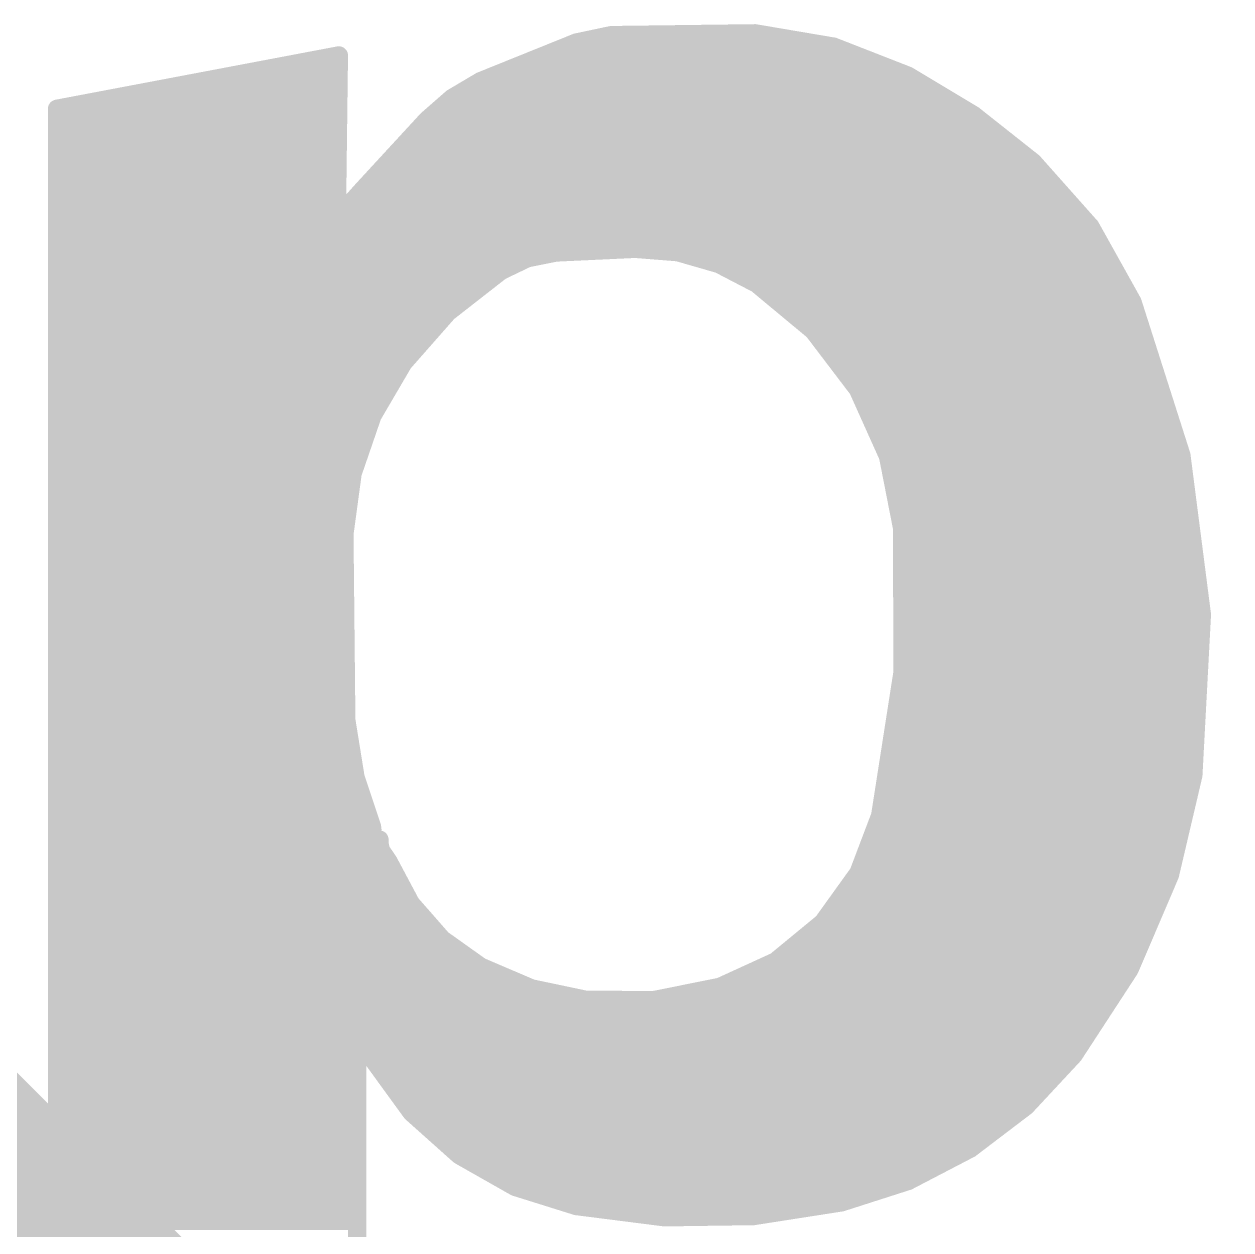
# Model space of a CAD drawing. Extents: x -15.6 to 82.7, y -6.5 to 54.7.
# Drawn here: x 28.154 to 29.818, y 44.209 to 45.872 of the extents above; entities that cross this region are included whole.
import ezdxf

# ---------------------------------------------------------------- set-up
doc = ezdxf.new("R2010")
doc.units = 0
doc.layers.add('1', color=12, linetype='CONTINUOUS')
doc.layers.add('21', color=41, linetype='CONTINUOUS')

msp = doc.modelspace()

# ---------------------------------------------------------------- linework, layer by layer
at = {"layer": '1', "const_width": 0.254}
msp.add_lwpolyline([(31.75, 40.64), (27.94, 44.45)], dxfattribs=at)
at = {"layer": '21', "const_width": 0.0254}
for points in [[(28.7833, 45.7937), (28.9154, 45.847)], [(28.9154, 45.847), (28.9636, 45.8572)], [(28.9154, 45.847), (29.2367, 45.847)], [(28.9636, 45.8572), (29.1617, 45.8597)], [(29.1617, 45.8597), (29.2702, 45.8413)], [(28.1991, 45.7556), (28.5877, 45.8292)], [(28.5877, 45.8292), (28.5852, 45.6286)], [(29.2702, 45.8413), (29.3726, 45.8013)], [(28.5476, 45.8216), (28.5876, 45.8216)], [(28.8524, 45.8216), (29.3207, 45.8216)], [(28.4135, 45.7962), (28.5873, 45.7962)], [(28.7895, 45.7962), (29.3811, 45.7962)], [(29.3726, 45.8013), (29.4628, 45.7472)], [(28.744, 45.7704), (28.7833, 45.7937)], [(28.2794, 45.7708), (28.587, 45.7708)], [(28.7096, 45.7403), (28.744, 45.7704)], [(28.7446, 45.7708), (29.4235, 45.7708)], [(28.1991, 43.6982), (28.1991, 45.7556)], [(28.1991, 45.7454), (28.5867, 45.7454)], [(28.7154, 45.7454), (29.4651, 45.7454)], [(29.4628, 45.7472), (29.5453, 45.6819)], [(28.6207, 45.6438), (28.7096, 45.7403)], [(28.1991, 45.72), (28.5863, 45.72)], [(28.6909, 45.72), (29.4972, 45.72)], [(28.1991, 45.6946), (28.586, 45.6946)], [(28.6675, 45.6946), (29.5293, 45.6946)], [(29.5453, 45.6819), (29.6244, 45.5929)], [(28.1991, 45.6692), (28.5857, 45.6692)], [(28.6441, 45.6692), (29.5566, 45.6692)], [(28.1991, 45.6438), (28.5854, 45.6438)], [(28.5852, 45.6286), (28.5928, 45.6209)], [(28.5979, 45.6184), (28.6207, 45.6438)], [(28.6207, 45.6438), (29.5792, 45.6438)], [(28.1991, 45.6184), (28.5979, 45.6184)], [(28.5928, 45.6209), (28.5979, 45.6184)], [(28.5979, 45.6184), (29.6018, 45.6184)], [(28.1991, 45.593), (29.6243, 45.593)], [(29.6244, 45.5929), (29.6824, 45.4889)], [(28.1991, 45.5676), (29.6385, 45.5676)], [(28.9966, 45.5625), (28.8874, 45.5574)], [(29.0554, 45.5578), (28.9966, 45.5625)], [(28.8477, 45.5495), (28.8112, 45.532)], [(28.8874, 45.5574), (28.8477, 45.5495)], [(29.112, 45.5415), (29.0554, 45.5578)], [(28.1991, 45.5422), (28.8325, 45.5422)], [(28.8112, 45.532), (28.738, 45.4748)], [(29.1095, 45.5422), (29.6527, 45.5422)], [(29.1643, 45.5143), (29.112, 45.5415)], [(28.1991, 45.5168), (28.7917, 45.5168)], [(29.1595, 45.5168), (29.6668, 45.5168)], [(29.2424, 45.4494), (29.1643, 45.5143)], [(28.1991, 45.4914), (28.7592, 45.4914)], [(29.1919, 45.4914), (29.681, 45.4914)], [(29.6824, 45.4889), (29.7498, 45.2776)], [(28.1991, 45.466), (28.7302, 45.466)], [(28.738, 45.4748), (28.6766, 45.405)], [(29.2225, 45.466), (29.6897, 45.466)], [(29.3038, 45.3686), (29.2424, 45.4494)], [(28.1991, 45.4406), (28.7079, 45.4406)], [(29.2491, 45.4406), (29.6978, 45.4406)], [(28.1991, 45.4152), (28.6856, 45.4152)], [(29.2684, 45.4152), (29.7059, 45.4152)], [(28.6766, 45.405), (28.634, 45.3322)], [(28.1991, 45.3898), (28.6677, 45.3898)], [(29.2877, 45.3898), (29.714, 45.3898)], [(28.1991, 45.3644), (28.6529, 45.3644)], [(29.3454, 45.276), (29.3038, 45.3686)], [(29.3057, 45.3644), (29.7221, 45.3644)], [(28.1991, 45.339), (28.638, 45.339)], [(28.634, 45.3322), (28.6066, 45.2524)], [(29.3171, 45.339), (29.7302, 45.339)], [(28.1991, 45.3136), (28.6276, 45.3136)], [(29.3285, 45.3136), (29.7383, 45.3136)], [(28.1991, 45.2882), (28.6189, 45.2882)], [(29.3399, 45.2882), (29.7464, 45.2882)], [(28.1991, 45.2628), (28.6102, 45.2628)], [(29.3649, 45.1764), (29.3454, 45.276)], [(29.3479, 45.2628), (29.7517, 45.2628)], [(29.7498, 45.2776), (29.7781, 45.0576)], [(28.6066, 45.2524), (28.5953, 45.1688)], [(28.1991, 45.2374), (28.6045, 45.2374)], [(29.3529, 45.2374), (29.755, 45.2374)], [(28.1991, 45.212), (28.6011, 45.212)], [(29.3579, 45.212), (29.7582, 45.212)], [(28.1991, 45.1866), (28.5977, 45.1866)], [(29.3629, 45.1866), (29.7615, 45.1866)], [(28.5953, 45.1688), (28.5979, 44.9123)], [(29.3652, 44.9771), (29.3649, 45.1764)], [(28.1991, 45.1612), (28.5954, 45.1612)], [(29.3649, 45.1612), (29.7648, 45.1612)], [(28.1991, 45.1358), (28.5956, 45.1358)], [(29.365, 45.1358), (29.768, 45.1358)], [(28.1991, 45.1104), (28.5959, 45.1104)], [(29.365, 45.1104), (29.7713, 45.1104)], [(28.1991, 45.085), (28.5961, 45.085)], [(29.3651, 45.085), (29.7746, 45.085)], [(28.1991, 45.0596), (28.5964, 45.0596)], [(29.3651, 45.0596), (29.7778, 45.0596)], [(29.7781, 45.0576), (29.7663, 44.8361)], [(28.1991, 45.0342), (28.5967, 45.0342)], [(29.3651, 45.0342), (29.7768, 45.0342)], [(28.1991, 45.0088), (28.5969, 45.0088)], [(29.3652, 45.0088), (29.7755, 45.0088)], [(28.1991, 44.9834), (28.5972, 44.9834)], [(29.3652, 44.9834), (29.7741, 44.9834)], [(29.3345, 44.7802), (29.3652, 44.9771)], [(28.1991, 44.958), (28.5974, 44.958)], [(29.3622, 44.958), (29.7728, 44.958)], [(28.1991, 44.9326), (28.5977, 44.9326)], [(29.3583, 44.9326), (29.7714, 44.9326)], [(28.5979, 44.9123), (28.6106, 44.8335)], [(28.1991, 44.9072), (28.5987, 44.9072)], [(29.3543, 44.9072), (29.7701, 44.9072)], [(28.1991, 44.8818), (28.6028, 44.8818)], [(29.3504, 44.8818), (29.7687, 44.8818)], [(28.1991, 44.8564), (28.6069, 44.8564)], [(29.3464, 44.8564), (29.7674, 44.8564)], [(28.1991, 44.831), (28.6114, 44.831)], [(28.6106, 44.8335), (28.6334, 44.765)], [(29.3424, 44.831), (29.7651, 44.831)], [(29.7663, 44.8361), (29.734, 44.6985)], [(28.1991, 44.8056), (28.6199, 44.8056)], [(29.3385, 44.8056), (29.7591, 44.8056)], [(28.1991, 44.7802), (28.6283, 44.7802)], [(29.3046, 44.7013), (29.3345, 44.7802)], [(29.3345, 44.7802), (29.7532, 44.7802)], [(28.6334, 44.765), (28.6339, 44.7613)], [(28.1991, 44.7548), (28.6258, 44.7548)], [(28.6258, 44.7548), (28.6131, 44.7548)], [(28.6131, 44.7548), (28.6131, 43.3248)], [(28.6295, 44.7554), (28.6258, 44.7548)], [(28.6325, 44.7578), (28.6295, 44.7554)], [(28.6339, 44.7613), (28.6325, 44.7578)], [(28.636, 44.7396), (28.6436, 44.7472)], [(28.6436, 44.7472), (28.6436, 44.7421)], [(29.3249, 44.7548), (29.7472, 44.7548)], [(28.1991, 44.7294), (28.6131, 44.7294)], [(28.636, 44.4424), (28.636, 44.7396)], [(28.636, 44.7294), (28.6477, 44.7294)], [(28.6436, 44.7421), (28.6456, 44.7324)], [(28.6456, 44.7324), (28.6512, 44.7243)], [(29.3152, 44.7294), (29.7413, 44.7294)], [(28.6512, 44.7243), (28.6563, 44.7167)], [(28.6563, 44.7167), (28.687, 44.659)], [(28.1991, 44.704), (28.6131, 44.704)], [(28.636, 44.704), (28.663, 44.704)], [(29.2554, 44.6328), (29.3046, 44.7013)], [(29.3056, 44.704), (29.7353, 44.704)], [(29.734, 44.6985), (29.6784, 44.5684)], [(28.1991, 44.6786), (28.6131, 44.6786)], [(28.636, 44.6786), (28.6765, 44.6786)], [(29.2883, 44.6786), (29.7255, 44.6786)], [(28.1991, 44.6532), (28.6131, 44.6532)], [(28.636, 44.6532), (28.692, 44.6532)], [(28.687, 44.659), (28.7301, 44.6098)], [(29.27, 44.6532), (29.7147, 44.6532)], [(29.1902, 44.5791), (29.2554, 44.6328)], [(28.1991, 44.6278), (28.6131, 44.6278)], [(28.636, 44.6278), (28.7143, 44.6278)], [(29.2493, 44.6278), (29.7038, 44.6278)], [(28.1991, 44.6024), (28.6131, 44.6024)], [(28.636, 44.6024), (28.7405, 44.6024)], [(28.7301, 44.6098), (28.7833, 44.5719)], [(29.2185, 44.6024), (29.6929, 44.6024)], [(28.1991, 44.577), (28.6131, 44.577)], [(28.636, 44.577), (28.7761, 44.577)], [(28.7833, 44.5719), (28.8534, 44.5419)], [(29.1135, 44.544), (29.1902, 44.5791)], [(29.1856, 44.577), (29.6821, 44.577)], [(29.6784, 44.5684), (29.6012, 44.45)], [(28.1991, 44.5516), (28.6131, 44.5516)], [(28.636, 44.5516), (28.8307, 44.5516)], [(29.1301, 44.5516), (29.6674, 44.5516)], [(28.8534, 44.5419), (28.9281, 44.5262)], [(29.0217, 44.5256), (29.1135, 44.544)], [(28.1991, 44.5262), (28.6131, 44.5262)], [(28.636, 44.5262), (28.9281, 44.5262)], [(28.9281, 44.5262), (29.0217, 44.5256)], [(29.0247, 44.5262), (29.6509, 44.5262)], [(28.1991, 44.5008), (28.6131, 44.5008)], [(28.636, 44.5008), (29.6343, 44.5008)], [(28.1991, 44.4754), (28.6131, 44.4754)], [(28.636, 44.4754), (29.6178, 44.4754)], [(28.1991, 44.45), (28.6131, 44.45)], [(28.636, 44.45), (29.6012, 44.45)], [(29.6012, 44.45), (29.5354, 44.3793)], [(28.688, 44.3708), (28.636, 44.4424)], [(28.1991, 44.4246), (28.6131, 44.4246)], [(28.6489, 44.4246), (29.5776, 44.4246)], [(28.1991, 44.3992), (28.6131, 44.3992)], [(28.6674, 44.3992), (29.5539, 44.3992)], [(28.1991, 44.3738), (28.6131, 44.3738)], [(28.6858, 44.3738), (29.5281, 44.3738)], [(28.754, 44.3118), (28.688, 44.3708)], [(29.5354, 44.3793), (29.4586, 44.3209)], [(28.1991, 44.3484), (28.6131, 44.3484)], [(28.7131, 44.3484), (29.4948, 44.3484)], [(28.1991, 44.323), (28.6131, 44.323)], [(28.7415, 44.323), (29.4614, 44.323)], [(29.4586, 44.3209), (29.373, 44.2763)], [(28.1991, 44.2976), (28.6131, 44.2976)], [(28.831, 44.2681), (28.754, 44.3118)], [(28.7791, 44.2976), (29.414, 44.2976)], [(28.1991, 44.2722), (28.6131, 44.2722)], [(28.8238, 44.2722), (29.3604, 44.2722)], [(28.9154, 44.2417), (28.831, 44.2681)], [(29.373, 44.2763), (29.2811, 44.2468)], [(28.1991, 44.2468), (28.6131, 44.2468)], [(28.8991, 44.2468), (29.2811, 44.2468)], [(29.2811, 44.2468), (29.1598, 44.2279)], [(29.0371, 44.2262), (28.9154, 44.2417)], [(28.1991, 44.2214), (28.6131, 44.2214)], [(29.1598, 44.2279), (29.0371, 44.2262)]]:
    msp.add_lwpolyline(points, dxfattribs=at)
at = {"layer": '21', "const_width": 0.0127}
for points in [[(28.9141, 45.8532, 1), (28.9167, 45.8408)], [(28.9154, 45.8533, 1), (28.9154, 45.8407)], [(28.9178, 45.8411, 1), (28.913, 45.8529)], [(28.9635, 45.8635, 1), (28.9637, 45.8509)], [(28.9649, 45.851, 1), (28.9623, 45.8634)], [(29.1628, 45.866, 1), (29.1606, 45.8534)], [(29.1618, 45.8534, 1), (29.1616, 45.866)], [(29.2367, 45.8407, 1), (29.2367, 45.8533)], [(28.594, 45.8291, 1), (28.5814, 45.8293)], [(28.5889, 45.823, 1), (28.5865, 45.8354)], [(29.2725, 45.8473, 1), (29.2678, 45.8354)], [(29.2691, 45.8351, 1), (29.2712, 45.8476)], [(28.5476, 45.828, 1), (28.5476, 45.8153)], [(28.5876, 45.8153, 1), (28.5876, 45.828)], [(28.8524, 45.828, 1), (28.8524, 45.8153)], [(29.3207, 45.8153, 1), (29.3207, 45.828)], [(28.4135, 45.8025, 1), (28.4135, 45.7899)], [(28.5873, 45.7899, 1), (28.5873, 45.8025)], [(28.7895, 45.8025, 1), (28.7895, 45.7899)], [(29.3759, 45.8067, 1), (29.3693, 45.7959)], [(29.3703, 45.7954, 1), (29.3749, 45.8072)], [(29.3811, 45.7899, 1), (29.3811, 45.8025)], [(28.7809, 45.7996, 1), (28.7857, 45.7878)], [(28.7865, 45.7882, 1), (28.7801, 45.7992)], [(28.2794, 45.7771, 1), (28.2794, 45.7645)], [(28.587, 45.7645, 1), (28.587, 45.7771)], [(28.7407, 45.7759, 1), (28.7472, 45.765)], [(28.7446, 45.7771, 1), (28.7446, 45.7645)], [(28.7481, 45.7657, 1), (28.7398, 45.7752)], [(29.4235, 45.7645, 1), (29.4235, 45.7771)], [(28.2055, 45.7556, 1), (28.1928, 45.7556)], [(28.1979, 45.7618, 1), (28.2003, 45.7494)], [(28.1991, 45.7518, 1), (28.1991, 45.7391)], [(28.5867, 45.7391, 1), (28.5867, 45.7518)], [(28.7154, 45.7518, 1), (28.7154, 45.7391)], [(29.4668, 45.7522, 1), (29.4589, 45.7422)], [(29.4596, 45.7418, 1), (29.4661, 45.7527)], [(29.4651, 45.7391, 1), (29.4651, 45.7518)], [(28.7054, 45.7451, 1), (28.7138, 45.7355)], [(28.7143, 45.736, 1), (28.7049, 45.7446)], [(28.1991, 45.7263, 1), (28.1991, 45.7137)], [(28.5863, 45.7137, 1), (28.5863, 45.7263)], [(28.6909, 45.7263, 1), (28.6909, 45.7137)], [(29.4972, 45.7137, 1), (29.4972, 45.7263)], [(28.1991, 45.7009, 1), (28.1991, 45.6883)], [(28.586, 45.6883, 1), (28.586, 45.7009)], [(28.6675, 45.7009, 1), (28.6675, 45.6883)], [(29.5293, 45.6883, 1), (29.5293, 45.7009)], [(29.55, 45.6861, 1), (29.5406, 45.6777)], [(29.5414, 45.6769, 1), (29.5492, 45.6869)], [(28.1991, 45.6756, 1), (28.1991, 45.6629)], [(28.5857, 45.6629, 1), (28.5857, 45.6756)], [(28.6441, 45.6756, 1), (28.6441, 45.6629)], [(29.5566, 45.6629, 1), (29.5566, 45.6756)], [(28.1991, 45.6501, 1), (28.1991, 45.6375)], [(28.5897, 45.6331, 1), (28.5807, 45.6241)], [(28.5854, 45.6375, 1), (28.5854, 45.6501)], [(28.6207, 45.6501, 1), (28.6207, 45.6375)], [(28.616, 45.6481, 1), (28.6254, 45.6395)], [(28.6254, 45.6396, 1), (28.616, 45.648)], [(29.5792, 45.6375, 1), (29.5792, 45.6501)], [(28.1991, 45.6247, 1), (28.1991, 45.6121)], [(28.5789, 45.6287, 1), (28.5915, 45.6285)], [(28.5956, 45.6266, 1), (28.59, 45.6152)], [(28.5883, 45.6164, 1), (28.5973, 45.6254)], [(28.5979, 45.6247, 1), (28.5979, 45.6121)], [(28.5932, 45.6226, 1), (28.6026, 45.6142)], [(28.5951, 45.6127, 1), (28.6007, 45.6241)], [(28.5979, 45.6121, 1), (28.5979, 45.6247)], [(29.6018, 45.6121, 1), (29.6018, 45.6247)], [(28.1991, 45.5994, 1), (28.1991, 45.5867)], [(29.63, 45.596, 1), (29.6189, 45.5898)], [(29.6197, 45.5887, 1), (29.6292, 45.5971)], [(29.6243, 45.5867, 1), (29.6243, 45.5994)], [(28.1991, 45.5739, 1), (28.1991, 45.5613)], [(28.9971, 45.5688, 1), (28.9961, 45.5562)], [(28.9969, 45.5562, 1), (28.9963, 45.5688)], [(29.6385, 45.5613, 1), (29.6385, 45.5739)], [(28.8465, 45.5557, 1), (28.849, 45.5432)], [(28.8505, 45.5437, 1), (28.845, 45.5552)], [(28.8871, 45.5637, 1), (28.8877, 45.5511)], [(28.8886, 45.5512, 1), (28.8862, 45.5636)], [(29.0571, 45.5639, 1), (29.0536, 45.5517)], [(29.0548, 45.5514, 1), (29.0559, 45.5641)], [(28.1991, 45.5485, 1), (28.1991, 45.5359)], [(28.8085, 45.5377, 1), (28.8139, 45.5263)], [(28.8151, 45.527, 1), (28.8073, 45.537)], [(28.8325, 45.5359, 1), (28.8325, 45.5485)], [(29.1095, 45.5485, 1), (29.1095, 45.5359)], [(29.1149, 45.5471, 1), (29.1091, 45.5358)], [(29.1102, 45.5354, 1), (29.1138, 45.5476)], [(29.6527, 45.5359, 1), (29.6527, 45.5485)], [(28.1991, 45.5232, 1), (28.1991, 45.5105)], [(28.7917, 45.5105, 1), (28.7917, 45.5232)], [(29.1595, 45.5232, 1), (29.1595, 45.5105)], [(29.1684, 45.5192, 1), (29.1602, 45.5094)], [(29.1614, 45.5087, 1), (29.1672, 45.5199)], [(29.6668, 45.5105, 1), (29.6668, 45.5232)], [(28.1991, 45.4977, 1), (28.1991, 45.4851)], [(28.7592, 45.4851, 1), (28.7592, 45.4977)], [(29.1919, 45.4977, 1), (29.1919, 45.4851)], [(29.6884, 45.4908, 1), (29.6764, 45.487)], [(29.6769, 45.4858, 1), (29.6879, 45.492)], [(29.681, 45.4851, 1), (29.681, 45.4977)], [(28.1991, 45.4723, 1), (28.1991, 45.4597)], [(28.7302, 45.4597, 1), (28.7302, 45.4723)], [(28.734, 45.4798, 1), (28.7419, 45.4698)], [(28.7427, 45.4706, 1), (28.7332, 45.479)], [(29.2225, 45.4723, 1), (29.2225, 45.4597)], [(29.6897, 45.4597, 1), (29.6897, 45.4723)], [(29.2474, 45.4533, 1), (29.2373, 45.4456)], [(29.2383, 45.4446, 1), (29.2464, 45.4543)], [(28.1991, 45.447, 1), (28.1991, 45.4343)], [(28.7079, 45.4343, 1), (28.7079, 45.447)], [(29.2491, 45.447, 1), (29.2491, 45.4343)], [(29.6978, 45.4343, 1), (29.6978, 45.447)], [(28.1991, 45.4215, 1), (28.1991, 45.4089)], [(28.6856, 45.4089, 1), (28.6856, 45.4215)], [(29.2684, 45.4215, 1), (29.2684, 45.4089)], [(29.7059, 45.4089, 1), (29.7059, 45.4215)], [(28.6718, 45.4092, 1), (28.6814, 45.4008)], [(28.6821, 45.4018, 1), (28.6711, 45.4082)], [(28.1991, 45.3961, 1), (28.1991, 45.3835)], [(28.6677, 45.3835, 1), (28.6677, 45.3961)], [(29.2877, 45.3961, 1), (29.2877, 45.3835)], [(29.714, 45.3835, 1), (29.714, 45.3961)], [(28.1991, 45.3708, 1), (28.1991, 45.3581)], [(28.6529, 45.3581, 1), (28.6529, 45.3708)], [(29.3096, 45.3712, 1), (29.298, 45.366)], [(29.2987, 45.3648, 1), (29.3089, 45.3725)], [(29.3057, 45.3708, 1), (29.3057, 45.3581)], [(29.7221, 45.3581, 1), (29.7221, 45.3708)], [(28.1991, 45.3453, 1), (28.1991, 45.3327)], [(28.6285, 45.3354, 1), (28.6395, 45.329)], [(28.64, 45.3301, 1), (28.628, 45.3342)], [(28.638, 45.3327, 1), (28.638, 45.3453)], [(29.3171, 45.3453, 1), (29.3171, 45.3327)], [(29.7302, 45.3327, 1), (29.7302, 45.3453)], [(28.1991, 45.3199, 1), (28.1991, 45.3073)], [(28.6276, 45.3073, 1), (28.6276, 45.3199)], [(29.3285, 45.3199, 1), (29.3285, 45.3073)], [(29.7383, 45.3073, 1), (29.7383, 45.3199)], [(28.1991, 45.2946, 1), (28.1991, 45.2819)], [(28.6189, 45.2819, 1), (28.6189, 45.2946)], [(29.3399, 45.2946, 1), (29.3399, 45.2819)], [(29.7464, 45.2819, 1), (29.7464, 45.2946)], [(28.1991, 45.2692, 1), (28.1991, 45.2565)], [(28.6102, 45.2565, 1), (28.6102, 45.2692)], [(29.3516, 45.2772, 1), (29.3391, 45.2748)], [(29.3396, 45.2734, 1), (29.3511, 45.2786)], [(29.3479, 45.2692, 1), (29.3479, 45.2565)], [(29.7561, 45.2784, 1), (29.7435, 45.2768)], [(29.7438, 45.2757, 1), (29.7559, 45.2795)], [(29.7517, 45.2565, 1), (29.7517, 45.2692)], [(28.6129, 45.2516, 1), (28.6003, 45.2533)], [(28.6006, 45.2545, 1), (28.6126, 45.2503)], [(28.1991, 45.2437, 1), (28.1991, 45.2311)], [(28.6045, 45.2311, 1), (28.6045, 45.2437)], [(29.3529, 45.2437, 1), (29.3529, 45.2311)], [(29.755, 45.2311, 1), (29.755, 45.2437)], [(28.1991, 45.2184, 1), (28.1991, 45.2057)], [(28.6011, 45.2057, 1), (28.6011, 45.2184)], [(29.3579, 45.2184, 1), (29.3579, 45.2057)], [(29.7582, 45.2057, 1), (29.7582, 45.2184)], [(28.1991, 45.193, 1), (28.1991, 45.1803)], [(28.5977, 45.1803, 1), (28.5977, 45.193)], [(29.3629, 45.193, 1), (29.3629, 45.1803)], [(29.7615, 45.1803, 1), (29.7615, 45.193)], [(28.6016, 45.1689, 1), (28.589, 45.1687)], [(28.589, 45.1696, 1), (28.6016, 45.168)], [(29.3712, 45.1764, 1), (29.3586, 45.1764)], [(29.3587, 45.1752, 1), (29.3711, 45.1776)], [(28.1991, 45.1675, 1), (28.1991, 45.1549)], [(28.5954, 45.1549, 1), (28.5954, 45.1675)], [(29.3649, 45.1675, 1), (29.3649, 45.1549)], [(29.7648, 45.1549, 1), (29.7648, 45.1675)], [(28.1991, 45.1422, 1), (28.1991, 45.1295)], [(28.5956, 45.1295, 1), (28.5956, 45.1422)], [(29.365, 45.1422, 1), (29.365, 45.1295)], [(29.768, 45.1295, 1), (29.768, 45.1422)], [(28.1991, 45.1168, 1), (28.1991, 45.1041)], [(28.5959, 45.1041, 1), (28.5959, 45.1168)], [(29.365, 45.1168, 1), (29.365, 45.1041)], [(29.7713, 45.1041, 1), (29.7713, 45.1168)], [(28.1991, 45.0913, 1), (28.1991, 45.0787)], [(28.5961, 45.0787, 1), (28.5961, 45.0913)], [(29.3651, 45.0913, 1), (29.3651, 45.0787)], [(29.7746, 45.0787, 1), (29.7746, 45.0913)], [(28.1991, 45.066, 1), (28.1991, 45.0533)], [(28.5964, 45.0533, 1), (28.5964, 45.066)], [(29.3651, 45.066, 1), (29.3651, 45.0533)], [(29.7844, 45.0573, 1), (29.7717, 45.0579)], [(29.7718, 45.0568, 1), (29.7844, 45.0584)], [(29.7778, 45.0533, 1), (29.7778, 45.066)], [(28.1991, 45.0406, 1), (28.1991, 45.0279)], [(28.5967, 45.0279, 1), (28.5967, 45.0406)], [(29.3651, 45.0406, 1), (29.3651, 45.0279)], [(29.7768, 45.0279, 1), (29.7768, 45.0406)], [(28.1991, 45.0151, 1), (28.1991, 45.0025)], [(28.5969, 45.0025, 1), (28.5969, 45.0151)], [(29.3652, 45.0151, 1), (29.3652, 45.0025)], [(29.7755, 45.0025, 1), (29.7755, 45.0151)], [(28.1991, 44.9898, 1), (28.1991, 44.9771)], [(28.5972, 44.9771, 1), (28.5972, 44.9898)], [(29.3652, 44.9898, 1), (29.3652, 44.9771)], [(29.7741, 44.9771, 1), (29.7741, 44.9898)], [(29.3589, 44.9771, 1), (29.3716, 44.9771)], [(29.3715, 44.9761, 1), (29.359, 44.9781)], [(28.1991, 44.9644, 1), (28.1991, 44.9517)], [(28.5974, 44.9517, 1), (28.5974, 44.9644)], [(29.3622, 44.9644, 1), (29.3622, 44.9517)], [(29.7728, 44.9517, 1), (29.7728, 44.9644)], [(28.1991, 44.9389, 1), (28.1991, 44.9263)], [(28.5977, 44.9263, 1), (28.5977, 44.9389)], [(29.3583, 44.9389, 1), (29.3583, 44.9263)], [(29.7714, 44.9263, 1), (29.7714, 44.9389)], [(28.6042, 44.9133, 1), (28.5916, 44.9113)], [(28.1991, 44.9136, 1), (28.1991, 44.9009)], [(28.5916, 44.9122, 1), (28.6042, 44.9124)], [(28.5987, 44.9009, 1), (28.5987, 44.9136)], [(29.3543, 44.9136, 1), (29.3543, 44.9009)], [(29.7701, 44.9009, 1), (29.7701, 44.9136)], [(28.1991, 44.8882, 1), (28.1991, 44.8755)], [(28.6028, 44.8755, 1), (28.6028, 44.8882)], [(29.3504, 44.8882, 1), (29.3504, 44.8755)], [(29.7687, 44.8755, 1), (29.7687, 44.8882)], [(28.1991, 44.8627, 1), (28.1991, 44.8501)], [(28.6069, 44.8501, 1), (28.6069, 44.8627)], [(29.3464, 44.8627, 1), (29.3464, 44.8501)], [(29.7674, 44.8501, 1), (29.7674, 44.8627)], [(28.1991, 44.8374, 1), (28.1991, 44.8247)], [(28.6166, 44.8355, 1), (28.6046, 44.8315)], [(28.6114, 44.8247, 1), (28.6114, 44.8374)], [(29.3424, 44.8374, 1), (29.3424, 44.8247)], [(29.76, 44.8364, 1), (29.7726, 44.8358)], [(29.7725, 44.8346, 1), (29.7601, 44.8376)], [(29.7651, 44.8247, 1), (29.7651, 44.8374)], [(28.6043, 44.8325, 1), (28.6169, 44.8345)], [(28.1991, 44.812, 1), (28.1991, 44.7993)], [(28.6199, 44.7993, 1), (28.6199, 44.812)], [(29.3385, 44.812, 1), (29.3385, 44.7993)], [(29.7591, 44.7993, 1), (29.7591, 44.812)], [(28.1991, 44.7865, 1), (28.1991, 44.7739)], [(28.6283, 44.7739, 1), (28.6283, 44.7865)], [(29.3345, 44.7865, 1), (29.3345, 44.7739)], [(29.3404, 44.7779, 1), (29.3286, 44.7825)], [(29.7532, 44.7739, 1), (29.7532, 44.7865)], [(28.6397, 44.7658, 1), (28.6271, 44.7642)], [(29.3282, 44.7812, 1), (29.3408, 44.7792)], [(28.1991, 44.7612, 1), (28.1991, 44.7485)], [(28.6131, 44.7612, 1), (28.6131, 44.7485)], [(28.6195, 44.7548, 1), (28.6068, 44.7548)], [(28.6248, 44.7611, 1), (28.6268, 44.7485)], [(28.6256, 44.7604, 1), (28.6335, 44.7504)], [(28.6258, 44.7485, 1), (28.6258, 44.7612)], [(28.6258, 44.7485, 1), (28.6258, 44.7612)], [(28.6266, 44.7601, 1), (28.6384, 44.7554)], [(28.6274, 44.763, 1), (28.6394, 44.767)], [(28.6276, 44.7604, 1), (28.6402, 44.7621)], [(28.6398, 44.7589, 1), (28.628, 44.7636)], [(28.6364, 44.7528, 1), (28.6285, 44.7627)], [(28.6305, 44.7491, 1), (28.6285, 44.7617)], [(28.65, 44.7472, 1), (28.6373, 44.7472)], [(28.6481, 44.7427, 1), (28.6391, 44.7517)], [(29.3249, 44.7612, 1), (29.3249, 44.7485)], [(29.7472, 44.7485, 1), (29.7472, 44.7612)], [(28.1991, 44.7358, 1), (28.1991, 44.7231)], [(28.6131, 44.7231, 1), (28.6131, 44.7358)], [(28.6424, 44.7396, 1), (28.6297, 44.7396)], [(28.6315, 44.7441, 1), (28.6405, 44.7351)], [(28.636, 44.7358, 1), (28.636, 44.7231)], [(28.6498, 44.7434, 1), (28.6374, 44.7408)], [(28.6373, 44.7421, 1), (28.65, 44.7421)], [(28.6508, 44.736, 1), (28.6404, 44.7288)], [(28.6477, 44.7231, 1), (28.6477, 44.7358)], [(29.3152, 44.7358, 1), (29.3152, 44.7231)], [(29.7413, 44.7231, 1), (29.7413, 44.7358)], [(28.6394, 44.7312, 1), (28.6518, 44.7337)], [(28.6565, 44.7278, 1), (28.6459, 44.7208)], [(28.646, 44.7207, 1), (28.6564, 44.7279)], [(28.6619, 44.7197, 1), (28.6507, 44.7137)], [(28.651, 44.7132, 1), (28.6616, 44.7202)], [(28.1991, 44.7103, 1), (28.1991, 44.6977)], [(28.6131, 44.6977, 1), (28.6131, 44.7103)], [(28.636, 44.7103, 1), (28.636, 44.6977)], [(28.663, 44.6977, 1), (28.663, 44.7103)], [(29.2986, 44.7036, 1), (29.3105, 44.6991)], [(29.3056, 44.7103, 1), (29.3056, 44.6977)], [(29.3097, 44.6976, 1), (29.2994, 44.705)], [(29.7398, 44.696, 1), (29.7282, 44.7009)], [(29.7353, 44.6977, 1), (29.7353, 44.7103)], [(29.7278, 44.6999, 1), (29.7402, 44.697)], [(28.1991, 44.685, 1), (28.1991, 44.6723)], [(28.6131, 44.6723, 1), (28.6131, 44.685)], [(28.636, 44.685, 1), (28.636, 44.6723)], [(28.6765, 44.6723, 1), (28.6765, 44.685)], [(29.2883, 44.685, 1), (29.2883, 44.6723)], [(29.7255, 44.6723, 1), (29.7255, 44.685)], [(28.1991, 44.6596, 1), (28.1991, 44.6469)], [(28.6131, 44.6469, 1), (28.6131, 44.6596)], [(28.636, 44.6596, 1), (28.636, 44.6469)], [(28.6917, 44.6632, 1), (28.6822, 44.6548)], [(28.6814, 44.656, 1), (28.6926, 44.662)], [(28.692, 44.6469, 1), (28.692, 44.6596)], [(29.27, 44.6596, 1), (29.27, 44.6469)], [(29.7147, 44.6469, 1), (29.7147, 44.6596)], [(29.2502, 44.6365, 1), (29.2605, 44.6291)], [(29.2594, 44.6279, 1), (29.2513, 44.6377)], [(28.1991, 44.6341, 1), (28.1991, 44.6215)], [(28.6131, 44.6215, 1), (28.6131, 44.6341)], [(28.636, 44.6341, 1), (28.636, 44.6215)], [(28.7143, 44.6215, 1), (28.7143, 44.6341)], [(29.2493, 44.6341, 1), (29.2493, 44.6215)], [(29.7038, 44.6215, 1), (29.7038, 44.6341)], [(28.1991, 44.6088, 1), (28.1991, 44.5961)], [(28.6131, 44.5961, 1), (28.6131, 44.6088)], [(28.636, 44.6088, 1), (28.636, 44.5961)], [(28.7338, 44.615, 1), (28.7264, 44.6047)], [(28.7253, 44.6057, 1), (28.7348, 44.614)], [(28.7405, 44.5961, 1), (28.7405, 44.6088)], [(29.2185, 44.6088, 1), (29.2185, 44.5961)], [(29.6929, 44.5961, 1), (29.6929, 44.6088)], [(28.1991, 44.5834, 1), (28.1991, 44.5707)], [(28.6131, 44.5707, 1), (28.6131, 44.5834)], [(28.636, 44.5834, 1), (28.636, 44.5707)], [(28.7761, 44.5707, 1), (28.7761, 44.5834)], [(28.7858, 44.5777, 1), (28.7808, 44.5661)], [(28.7796, 44.5667, 1), (28.787, 44.5771)], [(29.1856, 44.5834, 1), (29.1856, 44.5707)], [(29.1862, 44.584, 1), (29.1943, 44.5742)], [(29.1929, 44.5733, 1), (29.1876, 44.5849)], [(29.6726, 44.5709, 1), (29.6842, 44.566)], [(29.6837, 44.565, 1), (29.6731, 44.5719)], [(29.6821, 44.5707, 1), (29.6821, 44.5834)], [(28.1991, 44.5579, 1), (28.1991, 44.5453)], [(28.6131, 44.5453, 1), (28.6131, 44.5579)], [(28.636, 44.5579, 1), (28.636, 44.5453)], [(28.8307, 44.5453, 1), (28.8307, 44.5579)], [(29.1301, 44.5579, 1), (29.1301, 44.5453)], [(29.6674, 44.5453, 1), (29.6674, 44.5579)], [(28.8547, 44.5481, 1), (28.8521, 44.5357)], [(28.8509, 44.536, 1), (28.8559, 44.5477)], [(29.1109, 44.5498, 1), (29.1161, 44.5382)], [(29.1147, 44.5378, 1), (29.1123, 44.5502)], [(28.1991, 44.5326, 1), (28.1991, 44.5199)], [(28.6131, 44.5199, 1), (28.6131, 44.5326)], [(28.636, 44.5326, 1), (28.636, 44.5199)], [(28.9281, 44.5325, 1), (28.9281, 44.5199)], [(28.9268, 44.52, 1), (28.9294, 44.5324)], [(28.9281, 44.5199, 1), (28.9281, 44.5326)], [(29.0205, 44.5318, 1), (29.023, 44.5194)], [(29.0247, 44.5326, 1), (29.0247, 44.5199)], [(29.0217, 44.5193, 1), (29.0218, 44.532)], [(29.6509, 44.5199, 1), (29.6509, 44.5326)], [(28.1991, 44.5072, 1), (28.1991, 44.4945)], [(28.6131, 44.4945, 1), (28.6131, 44.5072)], [(28.636, 44.5072, 1), (28.636, 44.4945)], [(29.6343, 44.4945, 1), (29.6343, 44.5072)], [(28.1991, 44.4817, 1), (28.1991, 44.4691)], [(28.6131, 44.4691, 1), (28.6131, 44.4817)], [(28.636, 44.4817, 1), (28.636, 44.4691)], [(29.6178, 44.4691, 1), (29.6178, 44.4817)], [(28.1991, 44.4564, 1), (28.1991, 44.4437)], [(28.6131, 44.4437, 1), (28.6131, 44.4564)], [(28.636, 44.4564, 1), (28.636, 44.4437)], [(29.5959, 44.4535, 1), (29.6065, 44.4465)], [(29.6058, 44.4457, 1), (29.5966, 44.4543)], [(29.6012, 44.4437, 1), (29.6012, 44.4564)], [(28.6411, 44.4461, 1), (28.6309, 44.4387)], [(28.6297, 44.4424, 1), (28.6424, 44.4424)], [(28.1991, 44.431, 1), (28.1991, 44.4183)], [(28.6131, 44.4183, 1), (28.6131, 44.431)], [(28.6489, 44.431, 1), (28.6489, 44.4183)], [(29.5776, 44.4183, 1), (29.5776, 44.431)], [(28.1991, 44.4055, 1), (28.1991, 44.3929)], [(28.6131, 44.3929, 1), (28.6131, 44.4055)], [(28.6674, 44.4055, 1), (28.6674, 44.3929)], [(29.5539, 44.3929, 1), (29.5539, 44.4055)], [(28.1991, 44.3802, 1), (28.1991, 44.3675)], [(28.6131, 44.3675, 1), (28.6131, 44.3802)], [(28.6858, 44.3802, 1), (28.6858, 44.3675)], [(28.6923, 44.3755, 1), (28.6838, 44.3661)], [(28.6829, 44.3671, 1), (28.6932, 44.3745)], [(29.5281, 44.3675, 1), (29.5281, 44.3802)], [(29.5308, 44.3837, 1), (29.5401, 44.375)], [(29.5393, 44.3743, 1), (29.5316, 44.3844)], [(28.1991, 44.3548, 1), (28.1991, 44.3421)], [(28.6131, 44.3421, 1), (28.6131, 44.3548)], [(28.7131, 44.3548, 1), (28.7131, 44.3421)], [(29.4948, 44.3421, 1), (29.4948, 44.3548)], [(28.1991, 44.3293, 1), (28.1991, 44.3167)], [(28.6131, 44.3167, 1), (28.6131, 44.3293)], [(28.7415, 44.3293, 1), (28.7415, 44.3167)], [(29.4548, 44.3259, 1), (29.4625, 44.3158)], [(29.4616, 44.3152, 1), (29.4557, 44.3265)], [(29.4614, 44.3167, 1), (29.4614, 44.3293)], [(28.1991, 44.304, 1), (28.1991, 44.2913)], [(28.6131, 44.2913, 1), (28.6131, 44.304)], [(28.7571, 44.3174, 1), (28.7509, 44.3063)], [(28.7498, 44.3071, 1), (28.7582, 44.3166)], [(28.7791, 44.304, 1), (28.7791, 44.2913)], [(29.414, 44.2913, 1), (29.414, 44.304)], [(28.1991, 44.2786, 1), (28.1991, 44.2659)], [(28.6131, 44.2659, 1), (28.6131, 44.2786)], [(28.8238, 44.2786, 1), (28.8238, 44.2659)], [(28.8328, 44.2742, 1), (28.8291, 44.2621)], [(28.8278, 44.2626, 1), (28.8341, 44.2737)], [(29.3604, 44.2659, 1), (29.3604, 44.2786)], [(29.3701, 44.2819, 1), (29.376, 44.2706)], [(29.375, 44.2702, 1), (29.3711, 44.2823)], [(28.1991, 44.2531, 1), (28.1991, 44.2405)], [(28.6131, 44.2405, 1), (28.6131, 44.2531)], [(28.8991, 44.2531, 1), (28.8991, 44.2405)], [(29.2792, 44.2528, 1), (29.283, 44.2408)], [(29.2821, 44.2405, 1), (29.2801, 44.2531)], [(29.2811, 44.2405, 1), (29.2811, 44.2531)], [(28.9162, 44.248, 1), (28.9146, 44.2354)], [(28.9135, 44.2356, 1), (28.9173, 44.2478)], [(28.1991, 44.2278, 1), (28.1991, 44.2151)], [(28.6131, 44.2151, 1), (28.6131, 44.2278)], [(29.037, 44.2325, 1), (29.0372, 44.2198)], [(29.0363, 44.2199, 1), (29.0379, 44.2325)], [(29.1589, 44.2342, 1), (29.1608, 44.2216)], [(29.1599, 44.2215, 1), (29.1598, 44.2342)]]:
    msp.add_lwpolyline(points, format="xyb", dxfattribs=at)

doc.saveas('drawing.dxf')
